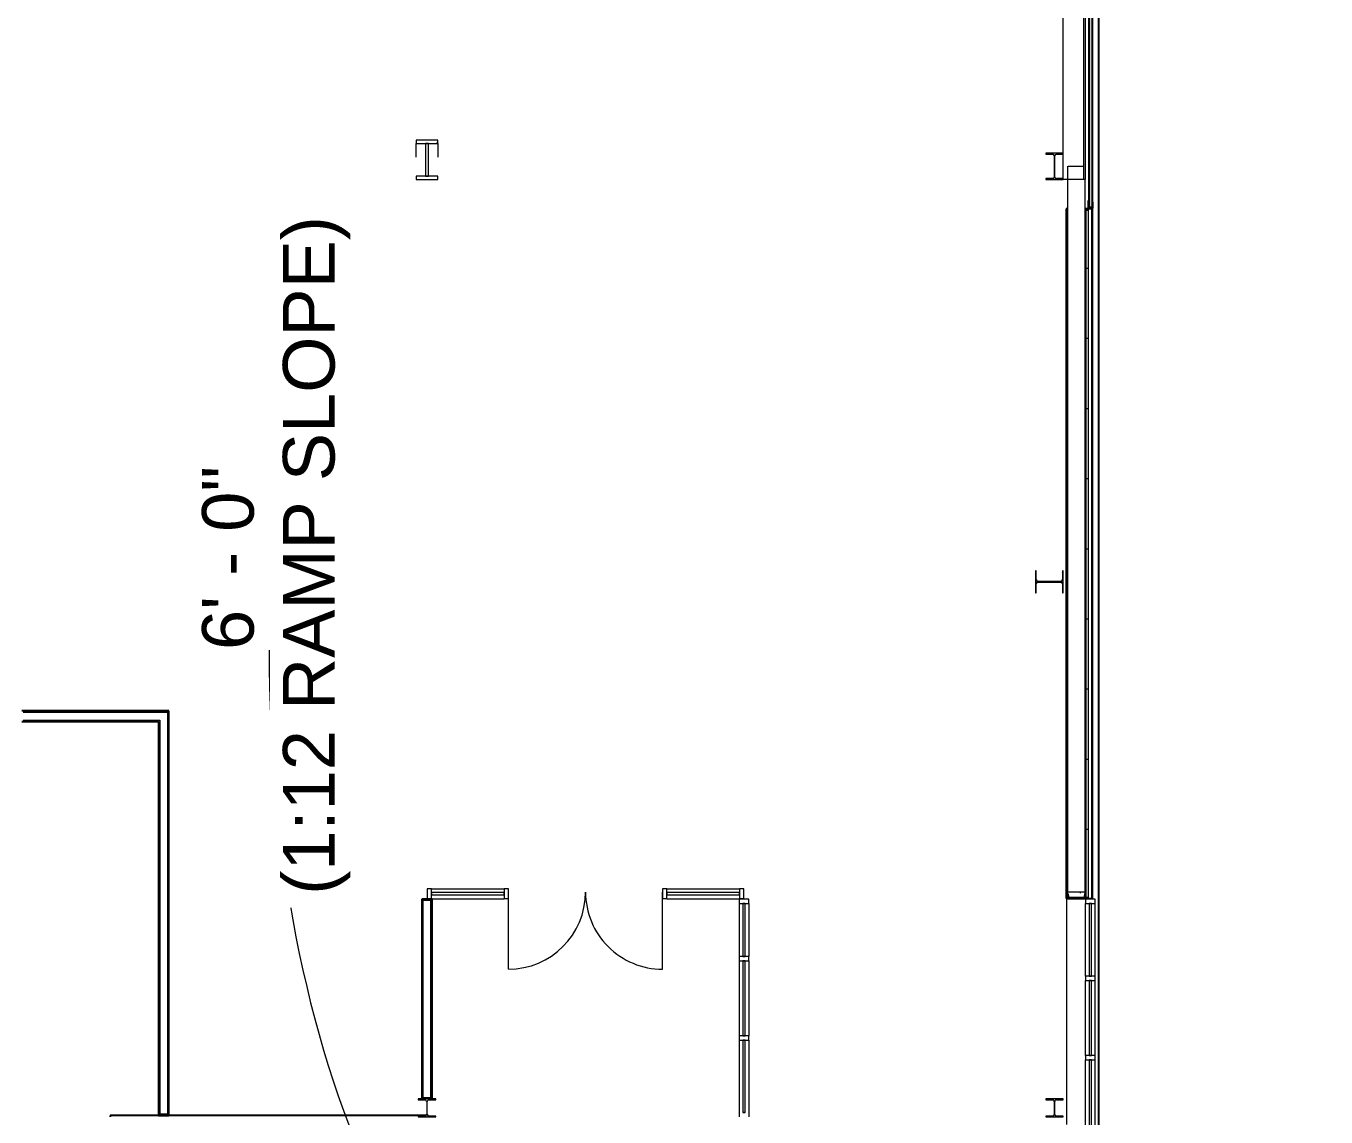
# Model space of a CAD drawing. Header units: inches. Extents: x 20008 to 27263, y -26025 to -19005.
# Drawn here: x 25798 to 26391, y -22787 to -22289 of the extents above; entities that cross this region are included whole.
import ezdxf

# ---------------------------------------------------------------- set-up
doc = ezdxf.new("R2010")
doc.units = ezdxf.units.IN
doc.header["$MEASUREMENT"] = 0
doc.linetypes.add('Hidden', pattern=[0.28125, 0.1875, -0.09375])
for name, color, linetype, lineweight in [('A-ANNO-DIMS', 211, 'Continuous', 9), ('A-ANNO-DIMS-256', 211, 'Continuous', 9), ('A-DOOR', 31, 'Continuous', 9), ('A-FLOR', 192, 'Continuous', 9), ('A-GLAZ-CURT', 52, 'Continuous', 9), ('A-GLAZ-CWMG', 51, 'Continuous', 9), ('A-PROP-SBCK', 71, 'Hidden', 25), ('A-WALL', 113, 'Continuous', 9), ('A-WALL-PATT', 111, 'Continuous', 25), ('I-WALL', 2, 'Continuous', 9), ('S-BEAM', 12, 'Continuous', 9), ('S-COLS', 52, 'Continuous', 9)]:
    doc.layers.add(name, color=color, linetype=linetype, lineweight=lineweight)
doc.styles.add('Arial_2', font='arial.ttf', dxfattribs={"height": 23.60479})
doc.dimstyles.new('Linear_-_3_32__Arial', dxfattribs={"dimscale": 12, "dimtxt": 24, "dimasz": 2.666667, "dimexe": 2, "dimexo": 1.333333, "dimgap": 1.333333, "dimtad": 1, "dimdec": 4, "dimrnd": 0.0625, "dimzin": 1, "dimdsep": 46, "dimlunit": 4, "dimtxsty": 'Arial_2', "dimblk1": 'OBLIQUE', "dimblk2": 'OBLIQUE', "dimsah": 1, "dimcen": 0.09, "dimdle": 2, "dimazin": 0, "dimtfac": 1, "dimtdec": 4, "dimtix": 1, "dimtmove": 1, "dimatfit": 3, "dimfxl": 1, "dimtvp": 1, "dimtfill": 1, "dimfrac": 2, "dimtolj": 1, "dimtzin": 0, "dimarcsym": 2})
doc.dimstyles.new('Linear_-_3_32__Arial_1', dxfattribs={"dimscale": 12, "dimtxt": 24, "dimasz": 2.666667, "dimexe": 2, "dimexo": 1.333333, "dimgap": 1.333333, "dimtad": 1, "dimdec": 4, "dimrnd": 0.0625, "dimzin": 1, "dimdsep": 46, "dimlunit": 4, "dimtxsty": 'Arial_2', "dimblk1": 'OBLIQUE', "dimblk2": 'OBLIQUE', "dimsah": 1, "dimcen": 0.09, "dimdle": 2, "dimazin": 0, "dimtfac": 1, "dimtdec": 4, "dimtix": 1, "dimtmove": 0, "dimatfit": 3, "dimfxl": 1, "dimtvp": 1, "dimtfill": 1, "dimfrac": 2, "dimtolj": 1, "dimtzin": 0, "dimarcsym": 2})
pattern_1 = [(0, (0, 0), (81.92, 20.48), [3.379, -58.061, 3.379, -58.061, -327.68]), (0, (0, 0), (81.92, 20.48), [-122.88, 3.379, -119.501, 3.379, -58.061, -143.36]), (0, (0, 0), (81.92, 20.48), [-307.2, 3.379, -37.581, 3.379, -99.021]), (120, (30.72, 10.24), (-58.6962, 60.704801), [3.379, -58.061, 3.379, -58.061, -327.68]), (120, (30.72, 10.24), (-58.6962, 60.704801), [-122.88, 3.379, -119.501, 3.379, -58.061, -143.36]), (120, (30.72, 10.24), (-58.6962, 60.704801), [-307.2, 3.379, -37.581, 3.379, -99.021]), (240, (40.96, 51.2), (-23.2238, -81.184801), [3.379, -58.061, 3.379, -58.061, -327.68]), (240, (40.96, 51.2), (-23.2238, -81.184801), [-122.88, 3.379, -119.501, 3.379, -58.061, -143.36]), (240, (40.96, 51.2), (-23.2238, -81.184801), [-307.2, 3.379, -37.581, 3.379, -99.021])]
pattern_2 = [(45, (0, 0), (-25.342707, 25.342707), []), (45, (0, 38.4), (-25.342707, 25.342707), [])]

# ---------------------------------------------------------------- blocks, each defined once
blk = doc.blocks.new('Struct_Xcel_Sports Complex_rvt-1-Site Plan - Phase 1')
at = {"layer": 'A-FLOR', "color": 7}
blk.add_line((26272.89, -22687.68), (26272.89, -22790.8), dxfattribs=at)
blk = doc.blocks.new('W-Wide Flange-Column - B2_E-V8-Site Plan - Phase 1')
at = {"layer": 'S-COLS'}
h = blk.add_hatch(dxfattribs=at)
h.set_pattern_fill('FP_7', color=256, style=0, pattern_type=2)
h.set_pattern_definition([(225, (25980.89, -22783.178), (25.342707, -25.342707), []), (225, (25980.89, -22821.578), (25.342707, -25.342707), [])])
h.paths.add_polyline_path([(4, 4.13), (-4, 4.13), (-4, 3.69), (-0.84, 3.69), (-0.35, 3.49), (-0.14, 3), (-0.14, -3), (-0.35, -3.49), (-0.84, -3.69), (-4, -3.69), (-4, -4.12), (4, -4.12), (4, -3.69), (0.84, -3.69), (0.35, -3.49), (0.14, -3), (0.14, 3), (0.35, 3.49), (0.84, 3.69), (4, 3.69)], flags=0)
at = {"layer": 'S-COLS', "lineweight": 15}
for p, q in [((4, 4.13), (-4, 4.13)), ((-4, 4.13), (-4, 3.69)), ((-4, 3.69), (-0.84, 3.69)), ((-0.14, 3), (-0.14, -3)), ((0.14, -3), (0.14, 3)), ((0.84, 3.69), (4, 3.69)), ((4, 3.69), (4, 4.13)), ((-0.84, -3.69), (-4, -3.69)), ((-4, -3.69), (-4, -4.12)), ((-4, -4.12), (4, -4.12)), ((4, -3.69), (0.84, -3.69)), ((4, -4.12), (4, -3.69))]:
    blk.add_line(p, q, dxfattribs=at)
for centre, start, end in [((-0.84, 3), 0, 90), ((0.84, 3), 90, 180), ((-0.84, -3), 270, 0), ((0.84, -3), 180, 270)]:
    blk.add_arc(centre, 0.691, start, end, dxfattribs=at)
blk = doc.blocks.new('W-Wide Flange-Column - B2_D-1389335-Site Plan - Phase 1')
at = {"layer": 'S-COLS', "lineweight": 15}
for p, q in [((4, 4.13), (-4, 4.13)), ((-4, 4.13), (-4, 3.69)), ((-4, 3.69), (-0.84, 3.69)), ((-0.14, 3), (-0.14, -3)), ((0.14, -3), (0.14, 3)), ((0.84, 3.69), (4, 3.69)), ((4, 3.69), (4, 4.13)), ((-0.84, -3.69), (-4, -3.69)), ((-4, -3.69), (-4, -4.12)), ((-4, -4.12), (4, -4.12)), ((4, -3.69), (0.84, -3.69)), ((4, -4.12), (4, -3.69))]:
    blk.add_line(p, q, dxfattribs=at)
for centre, start, end in [((-0.84, 3), 0, 90), ((0.84, 3), 90, 180), ((-0.84, -3), 270, 0), ((0.84, -3), 180, 270)]:
    blk.add_arc(centre, 0.691, start, end, dxfattribs=at)
blk = doc.blocks.new('Girt_C - 8_D-1409812-Site Plan - Phase 1')
at = {"layer": 'S-BEAM'}
for p, q in [((26273.39, -22353.43), (26273.39, -22684.77)), ((26273.58, -22353.43), (26280.75, -22353.43)), ((26281.39, -22684.77), (26281.39, -22359.55)), ((26273.58, -22684.77), (26273.39, -22684.77)), ((26281.2, -22684.77), (26273.58, -22684.77)), ((26281.39, -22684.77), (26281.2, -22684.77))]:
    blk.add_line(p, q, dxfattribs=at)
blk = doc.blocks.new('System Panel - INSULATED LOW-E GLAZING _SEE ELEVATIONS FOR U-FACTOR_ SHGC_ _ LT_-1142335-Site Plan - Phase 1')
at = {"layer": 'A-GLAZ-CURT'}
for p, q in [((16.53125, -0.25), (-16.53125, -0.25)), ((-16.53125, -0.25), (-16.53125, -1.25)), ((-16.53125, -1.25), (-16.53125, -0.25)), ((16.53125, -0.25), (-16.53125, -0.25)), ((-16.53125, -1.25), (16.53125, -1.25)), ((-16.53125, -1.25), (16.53125, -1.25)), ((16.53125, -1.25), (16.53125, -0.25)), ((16.53125, -0.25), (16.53125, -1.25))]:
    blk.add_line(p, q, dxfattribs=at)
blk = doc.blocks.new('System Panel - INSULATED LOW-E GLAZING _SEE ELEVATIONS FOR U-FACTOR_ SHGC_ _ LT_-827433-Site Plan - Phase 1')
at = {"layer": 'A-GLAZ-CURT'}
for p, q in [((17.09375, -0.25), (-17.09375, -0.25)), ((-17.09375, -0.25), (-17.09375, -1.25)), ((-17.09375, -1.25), (-17.09375, -0.25)), ((17.09375, -0.25), (-17.09375, -0.25)), ((-17.09375, -1.25), (17.09375, -1.25)), ((-17.09375, -1.25), (17.09375, -1.25)), ((17.09375, -1.25), (17.09375, -0.25)), ((17.09375, -0.25), (17.09375, -1.25))]:
    blk.add_line(p, q, dxfattribs=at)
blk = doc.blocks.new('Rectangular Mullion - Exterior 2_ x 4_5_-1135294-Site Plan - Phase 1')
at = {"layer": 'A-GLAZ-CWMG'}
for p, q in [((26281.52, -22722.99), (26281.52, -22689.93)), ((26286.02, -22722.99), (26286.02, -22689.93))]:
    blk.add_line(p, q, dxfattribs=at)
blk = doc.blocks.new('Rectangular Mullion - Exterior 2_ x 4_5_-V13-Site Plan - Phase 1')
at = {"layer": 'A-GLAZ-CWMG'}
for p, q in [((26281.52, -22795.37), (26281.52, -22761.18)), ((26286.02, -22795.37), (26286.02, -22761.18))]:
    blk.add_line(p, q, dxfattribs=at)
blk = doc.blocks.new('Rectangular Mullion - Exterior 2_ x 4_5_-1142342-Site Plan - Phase 1')
at = {"layer": 'A-GLAZ-CWMG', "lineweight": 13}
for p, q in [((0, 3), (-2, 3)), ((-2, 3), (-2, -1.5)), ((0, -1.5), (0, 3)), ((-2, -1.5), (0, -1.5))]:
    blk.add_line(p, q, dxfattribs=at)
blk = doc.blocks.new('Rectangular Mullion - Exterior 2_ x 4_5_-1115231-Site Plan - Phase 1')
at = {"layer": 'A-GLAZ-CWMG', "lineweight": 13}
for p, q in [((-1, 3), (1, 3)), ((-1, -1.5), (-1, 3)), ((1, 3), (1, -1.5)), ((1, -1.5), (-1, -1.5))]:
    blk.add_line(p, q, dxfattribs=at)
blk = doc.blocks.new('Rectangular Mullion - Exterior 2_ x 4_5_-769211-Site Plan - Phase 1')
at = {"layer": 'A-GLAZ-CWMG'}
for p, q in [((26281.52, -22759.18), (26281.52, -22724.99)), ((26286.02, -22759.18), (26286.02, -22724.99))]:
    blk.add_line(p, q, dxfattribs=at)
blk = doc.blocks.new('Rectangular Mullion - Exterior 2_ x 4_5_-827464-Site Plan - Phase 1')
at = {"layer": 'A-GLAZ-CWMG', "lineweight": 13}
for p, q in [((-1, 3), (1, 3)), ((-1, -1.5), (-1, 3)), ((1, 3), (1, -1.5)), ((1, -1.5), (-1, -1.5))]:
    blk.add_line(p, q, dxfattribs=at)
blk = doc.blocks.new('System Panel - INSULATED LOW-E GLAZING _SEE ELEVATIONS FOR U-FACTOR_ SHGC_ _ LT_-V14-Site Plan - Phase 1')
at = {"layer": 'A-GLAZ-CURT'}
for p, q in [((16.53125, 1.25), (-16.53125, 1.25)), ((-16.53125, 1.25), (-16.53125, 0.25)), ((-16.53125, 0.25), (-16.53125, 1.25)), ((16.53125, 1.25), (-16.53125, 1.25)), ((-16.53125, 0.25), (16.53125, 0.25)), ((-16.53125, 0.25), (16.53125, 0.25)), ((16.53125, 0.25), (16.53125, 1.25)), ((16.53125, 1.25), (16.53125, 0.25))]:
    blk.add_line(p, q, dxfattribs=at)
blk = doc.blocks.new('System Panel - INSULATED LOW-E GLAZING _SEE ELEVATIONS FOR U-FACTOR_ SHGC_ _ LT_-827454-Site Plan - Phase 1')
at = {"layer": 'A-GLAZ-CURT'}
for p, q in [((17.09375, 1.25), (-17.09375, 1.25)), ((-17.09375, 1.25), (-17.09375, 0.25)), ((-17.09375, 0.25), (-17.09375, 1.25)), ((17.09375, 1.25), (-17.09375, 1.25)), ((-17.09375, 0.25), (17.09375, 0.25)), ((-17.09375, 0.25), (17.09375, 0.25)), ((17.09375, 0.25), (17.09375, 1.25)), ((17.09375, 1.25), (17.09375, 0.25))]:
    blk.add_line(p, q, dxfattribs=at)
blk = doc.blocks.new('System Panel - INSULATED LOW-E GLAZING _SEE ELEVATIONS FOR U-FACTOR_ SHGC_ _ LT_-1142649-Site Plan - Phase 1')
at = {"layer": 'A-GLAZ-CURT'}
for p, q in [((12.06, 1.25), (-12.06, 1.25)), ((-12.06, 1.25), (-12.06, 0.25)), ((-12.06, 0.25), (-12.06, 1.25)), ((12.06, 1.25), (-12.06, 1.25)), ((-12.06, 0.25), (12.06, 0.25)), ((-12.06, 0.25), (12.06, 0.25)), ((12.06, 0.25), (12.06, 1.25)), ((12.06, 1.25), (12.06, 0.25))]:
    blk.add_line(p, q, dxfattribs=at)
blk = doc.blocks.new('Rectangular Mullion - Exterior 2_ x 4_5_-1135311-Site Plan - Phase 1')
at = {"layer": 'A-GLAZ-CWMG'}
for p, q in [((26123.39, -22752.24), (26123.39, -22787.3)), ((26127.89, -22752.24), (26127.89, -22787.3))]:
    blk.add_line(p, q, dxfattribs=at)
blk = doc.blocks.new('Rectangular Mullion - Exterior 2_ x 4_5_-769167-Site Plan - Phase 1')
at = {"layer": 'A-GLAZ-CWMG'}
for p, q in [((26123.39, -22716.05), (26123.39, -22750.24)), ((26127.89, -22716.05), (26127.89, -22750.24))]:
    blk.add_line(p, q, dxfattribs=at)
blk = doc.blocks.new('Rectangular Mullion - Exterior 2_ x 4_5_-1142647-Site Plan - Phase 1')
at = {"layer": 'A-GLAZ-CWMG'}
for p, q in [((26123.39, -22689.93), (26123.39, -22714.05)), ((26127.89, -22689.93), (26127.89, -22714.05))]:
    blk.add_line(p, q, dxfattribs=at)
blk = doc.blocks.new('Rectangular Mullion - Exterior 2_ x 4_5_-1142586-Site Plan - Phase 1')
at = {"layer": 'A-GLAZ-CWMG', "lineweight": 13}
for p, q in [((-2, 1.5), (0, 1.5)), ((-2, -3), (-2, 1.5)), ((0, 1.5), (0, -3)), ((0, -3), (-2, -3))]:
    blk.add_line(p, q, dxfattribs=at)
blk = doc.blocks.new('Rectangular Mullion - Exterior 2_ x 4_5_-827470-Site Plan - Phase 1')
at = {"layer": 'A-GLAZ-CWMG', "lineweight": 13}
for p, q in [((-1, 1.5), (1, 1.5)), ((-1, -3), (-1, 1.5)), ((1, 1.5), (1, -3)), ((1, -3), (-1, -3))]:
    blk.add_line(p, q, dxfattribs=at)
blk = doc.blocks.new('System Panel - INSULATED LOW-E GLAZING _SEE ELEVATIONS FOR U-FACTOR_ SHGC_ _ LT_-1142345-Site Plan - Phase 1')
at = {"layer": 'A-GLAZ-CURT'}
for p, q in [((16.53125, 1.25), (-16.53125, 1.25)), ((-16.53125, 1.25), (-16.53125, 0.25)), ((-16.53125, 0.25), (-16.53125, 1.25)), ((16.53125, 1.25), (-16.53125, 1.25)), ((-16.53125, 0.25), (16.53125, 0.25)), ((-16.53125, 0.25), (16.53125, 0.25)), ((16.53125, 0.25), (16.53125, 1.25)), ((16.53125, 1.25), (16.53125, 0.25))]:
    blk.add_line(p, q, dxfattribs=at)
blk = doc.blocks.new('Door_Single_Storefront - one-1371401-Site Plan - Phase 1')
at = {"layer": 'A-DOOR'}
blk.add_line((-17.59375, 35.1875), (-17.59375, 0), dxfattribs=at)
blk.add_arc((-17.59375, 0), 35.1875, 360, 90, dxfattribs=at)
blk = doc.blocks.new('Door_Single_Storefront - one-1371400-Site Plan - Phase 1')
at = {"layer": 'A-DOOR'}
blk.add_line((-17.59375, -35.1875), (-17.59375, 0), dxfattribs=at)
blk.add_arc((-17.59375, 0), 35.1875, 270, 0, dxfattribs=at)
blk = doc.blocks.new('Rectangular Mullion - Exterior 2_ x 4_5_-1305234-Site Plan - Phase 1')
at = {"layer": 'A-GLAZ-CWMG'}
for p, q in [((26090.45, -22683.18), (26123.52, -22683.18)), ((26090.45, -22687.68), (26123.52, -22687.68))]:
    blk.add_line(p, q, dxfattribs=at)
blk = doc.blocks.new('Rectangular Mullion - Profile_Polycarbonate_Upper and left-1528482-Site Plan - Phase 1')
at = {"layer": 'A-GLAZ-CWMG', "lineweight": 13}
for p, q in [((-3.622, 1.141125), (0, 1.141125)), ((-3.622, 0.787125), (-3.622, 1.141125)), ((-3.372, 0.787125), (-3.622, 0.787125)), ((-0.0625, 1.078625), (-3.5595, 1.078625)), ((-3.5595, 1.078625), (-3.5595, 0.849625)), ((-3.5595, 0.849625), (-3.372, 0.849625)), ((-3.372, 0.849625), (-3.372, 0.787125)), ((-0.0625, -0.922375), (-0.0625, 1.078625)), ((0, 1.141125), (0, -0.984875)), ((-2.834, -0.984875), (-2.834, -0.859875)), ((-2.834, -0.859875), (-2.7715, -0.859875)), ((0, -0.984875), (-2.834, -0.984875)), ((-2.7715, -0.859875), (-2.7715, -0.922375)), ((-2.7715, -0.922375), (-0.0625, -0.922375))]:
    blk.add_line(p, q, dxfattribs=at)
blk = doc.blocks.new('columns and girder2 - one-V33-Site Plan - Phase 1')
at = {"layer": 'S-BEAM'}
h = blk.add_hatch(dxfattribs=at)
h.set_pattern_fill('FP_26', color=256, style=0, pattern_type=2)
h.set_pattern_definition([(225, (25980.89, -22360.053), (25.342707, -25.342707), []), (225, (25980.89, -22398.453), (25.342707, -25.342707), [])])
h.paths.add_polyline_path([(5, -0.5), (-5, -0.5), (-5, -2), (5, -2)], flags=0)
h.paths.add_polyline_path([(5, -17.03), (-5, -17.03), (-5, -18.55), (5, -18.55)], flags=0)
h.paths.add_polyline_path([(-5, -1204.89), (-5, -1206.4), (5, -1206.4), (5, -1204.89)], flags=0)
h.paths.add_polyline_path([(-0.13, -1224.25), (-5, -1224.25), (-5, -1225), (5, -1225), (5, -1224.25), (0.62, -1224.25)], flags=0)
at = {"layer": 'S-BEAM', "lineweight": 15}
for p, q in [((5, -0.5), (-5, -0.5)), ((-5, -0.5), (-5, -2)), ((-5, -2), (5, -2)), ((0.62, -2), (-0.63, -2)), ((-0.63, -2), (-0.63, -17.03)), ((0.62, -17.03), (0.62, -2)), ((5, -2), (5, -0.5)), ((5, -17.03), (-5, -17.03)), ((-5, -17.03), (-5, -18.55)), ((-0.63, -17.03), (0.62, -17.03)), ((5, -18.55), (5, -17.03)), ((-5, -18.55), (5, -18.55))]:
    blk.add_line(p, q, dxfattribs=at)
at = {"layer": 'S-BEAM'}
for p, q in [((-5, -17.03), (-5, -10.69)), ((5, -10.69), (5, -17.03))]:
    blk.add_line(p, q, dxfattribs=at)
blk = doc.blocks.new('Rectangular Mullion - Exterior 2_ x 4_5_-1142587-Site Plan - Phase 1')
at = {"layer": 'A-GLAZ-CWMG', "lineweight": 13}
for p, q in [((0, 1.5), (-2, 1.5)), ((-2, 1.5), (-2, -3)), ((0, -3), (0, 1.5)), ((-2, -3), (0, -3))]:
    blk.add_line(p, q, dxfattribs=at)
blk = doc.blocks.new('Girt_Z - 10_D-1236892-Site Plan - Phase 1')
at = {"layer": 'S-BEAM'}
for p, q in [((26271.39, -22359.55), (26271.39, -21135.55)), ((26280.75, -22359.55), (26280.75, -21135.55)), ((26280.82, -22359.55), (26280.82, -21135.55)), ((26281.39, -21135.55), (26281.39, -22359.55)), ((26280.75, -22359.55), (26271.39, -22359.55)), ((26280.82, -22359.55), (26280.75, -22359.55)), ((26281.39, -22359.55), (26280.82, -22359.55))]:
    blk.add_line(p, q, dxfattribs=at)
blk = doc.blocks.new('DIMBLOCK56-Site Plan - Phase 1')
at = {"layer": 'A-ANNO-DIMS-256', "transparency": 16777216}
for p, q in [((26069.78, -22856.07), (26069.78, -22976.07)), ((26202.89, -22880.07), (26045.78, -22880.07)), ((26069.78, -22880.07), (26202.89, -22880.07)), ((26142.89, -22952.07), (26045.78, -22952.07)), ((26069.78, -22952.07), (26142.89, -22952.07))]:
    blk.add_line(p, q, dxfattribs=at)
at = {"layer": 'A-ANNO-DIMS-256', "lineweight": 50, "transparency": 16777216}
for p, q in [((26069.78, -22880.07), (26053.78, -22864.07)), ((26069.78, -22880.07), (26085.78, -22896.07)), ((26069.78, -22952.07), (26053.78, -22936.07)), ((26069.78, -22952.07), (26085.78, -22968.07))]:
    blk.add_line(p, q, dxfattribs=at)
at = {"layer": 'A-ANNO-DIMS-256', "transparency": 16777216}
blk.add_ellipse((26069.78, -22574.21), major_axis=(0, 341.86), ratio=0.470866, start_param=1.570796, end_param=3.141593, dxfattribs=at)
at = {"layer": 'A-ANNO-DIMS-256', "color": 0, "transparency": 16777216, "insert": (25915.12, -22685.9), "char_height": 23.6048, "width": 368.64, "attachment_point": 1, "rotation": 90, "line_spacing_factor": 0.938532, "style": 'Arial_2', "bg_fill": 3, "box_fill_scale": 1.25, "bg_fill_color": 0, "bg_fill_transparency": 0}
blk.add_mtext('(1:12 RAMP SLOPE)', dxfattribs=at)
at = {"layer": 'A-ANNO-DIMS-256', "color": 0, "transparency": 16777216, "insert": (25878.2, -22574.21), "char_height": 23.605, "width": 100.5785, "attachment_point": 1, "rotation": 90, "line_spacing_factor": 0.938532, "style": 'Arial_2', "bg_fill": 3, "box_fill_scale": 1.25, "bg_fill_color": 0, "bg_fill_transparency": 0}
blk.add_mtext('6\' - 0"', dxfattribs=at)
blk = doc.blocks.new('_Oblique')
at = {"color": 0, "linetype": 'ByBlock', "lineweight": -2}
blk.add_line((-0.5, -0.5), (0.5, 0.5), dxfattribs=at)
blk = doc.blocks.new('DIMBLOCK86-Site Plan - Phase 1')
at = {"layer": 'A-ANNO-DIMS-256', "lineweight": 50, "transparency": 16777216}
for p, q in [((27238.96, -21124.3), (27222.96, -21108.3)), ((27238.96, -21124.3), (27254.96, -21140.3)), ((27238.96, -22798.8), (27222.96, -22782.8)), ((27238.96, -22798.8), (27254.96, -22814.8))]:
    blk.add_line(p, q, dxfattribs=at)
at = {"layer": 'A-ANNO-DIMS-256', "transparency": 16777216}
for p, q in [((26293.64, -21124.3), (27262.96, -21124.3)), ((27238.96, -21124.3), (26293.64, -21124.3)), ((27238.96, -22822.8), (27238.96, -21124.3)), ((26300.89, -22798.8), (27262.96, -22798.8)), ((27238.96, -22798.8), (26300.89, -22798.8))]:
    blk.add_line(p, q, dxfattribs=at)
at = {"layer": 'A-ANNO-DIMS-256', "color": 0, "transparency": 16777216, "insert": (27192.34, -22048.88), "char_height": 23.6048, "width": 209.5754, "attachment_point": 1, "rotation": 90, "line_spacing_factor": 0.938532, "style": 'Arial_2', "bg_fill": 3, "box_fill_scale": 1.25, "bg_fill_color": 0, "bg_fill_transparency": 0}
blk.add_mtext('139\' - 6 1/2"', dxfattribs=at)

msp = doc.modelspace()

# ---------------------------------------------------------------- hatches: boundary and pattern name
at = {"layer": 'A-WALL-PATT', "lineweight": 9, "transparency": 33554649}
msp.add_hatch(color=256, dxfattribs=at).paths.add_polyline_path([(26284.677625, -22372.17881), (26284.677625, -22233.74031), (26283.102825, -22233.74031), (26283.102825, -22372.17881)], flags=0)
at = {"layer": 'A-WALL-PATT', "lineweight": 9}
h = msp.add_hatch(dxfattribs=at)
h.set_pattern_fill('FP_12', color=256, style=0, pattern_type=2)
h.set_pattern_definition([(0, (0, 0), (0, 32), []), (90, (0, 0), (-32, 2e-15), [])])
h.paths.add_polyline_path([(26282.890225, -22686.92781), (26282.890225, -22373.67781), (26281.890225, -22373.67781), (26281.890225, -22686.92781)], flags=0)
h = msp.add_hatch(dxfattribs=at)
h.set_pattern_fill('FP_9', color=256, style=0, pattern_type=2)
h.set_pattern_definition(pattern_1)
h.paths.add_polyline_path([(25795.890225, -22604.412185), (25796.515225, -22604.412185), (25796.515225, -22602.662185), (25863.015225, -22602.662185), (25863.015225, -22602.037185), (25795.890225, -22602.037185)], flags=0)
h.paths.add_polyline_path([(25763.265225, -22604.412185), (25763.890225, -22604.412185), (25763.890225, -22602.037185), (25742.015225, -22602.037185), (25742.015225, -22602.662185), (25763.265225, -22602.662185)], flags=0)
h = msp.add_hatch(dxfattribs=at)
h.set_pattern_fill('FP_9', color=256, style=0, pattern_type=2)
h.set_pattern_definition(pattern_1)
h.paths.add_polyline_path([(25858.890225, -22786.67781), (25862.390225, -22786.67781), (25862.390225, -22786.05281), (25858.890225, -22786.05281), (25858.890225, -22606.787185), (25858.265225, -22606.787185), (25858.265225, -22786.67781)], flags=0)
h = msp.add_hatch(dxfattribs=at)
h.set_pattern_fill('FP_9', color=256, style=0, pattern_type=2)
h.set_pattern_definition(pattern_1)
h.paths.add_polyline_path([(25979.140225, -22779.05281), (25982.640225, -22779.05281), (25982.640225, -22778.42781), (25979.140225, -22778.42781), (25979.140225, -22688.55281), (25982.640225, -22688.55281), (25982.640225, -22687.92781), (25978.515225, -22687.92781), (25978.515225, -22779.05281)], flags=0)
h = msp.add_hatch(dxfattribs=at)
h.set_pattern_fill('FP_9', color=256, style=0, pattern_type=2)
h.set_pattern_definition(pattern_1)
h.paths.add_polyline_path([(25982.640225, -22779.05281), (25983.265225, -22779.05281), (25983.265225, -22687.92781), (25982.640225, -22687.92781), (25982.640225, -22778.42781)], flags=0)
h = msp.add_hatch(dxfattribs=at)
h.set_pattern_fill('FP_10', color=256, style=0, pattern_type=2)
h.set_pattern_definition([(161.57, (1.28, 1.28), (-10.24040374, -0.00056827), [0, -72.858, 8.09, 0]), (18.43, (-1.28, 1.28), (-10.24040374, 0.00056827), [0, -72.858, 8.09, 0]), (108.43, (1.28, 1.28), (5.1184649, -25.6019259), [24.282, -56.666]), (71.57, (-1.28, 1.28), (5.1184649, 25.6019259), [24.282, -56.666])])
h.paths.add_polyline_path([(26281.390225, -22686.92781), (26281.28085, -22684.765392), (26273.390225, -22684.765392), (26273.4996, -22686.92781), (26281.364941, -22686.92781)], flags=0)
at = {"layer": 'S-COLS'}
h = msp.add_hatch(dxfattribs=at)
h.set_pattern_fill('FP_8', color=256, style=0, pattern_type=2)
h.set_pattern_definition(pattern_2)
h.paths.add_polyline_path([(26263.390225, -22359.55281), (26271.390225, -22359.55281), (26271.390225, -22359.119217), (26268.226163, -22359.119217), (26267.737265, -22358.916708), (26267.534757, -22358.42781), (26267.534757, -22348.67781), (26267.737265, -22348.188912), (26268.226163, -22347.986404), (26271.390225, -22347.986404), (26271.390225, -22347.55281), (26263.390225, -22347.55281), (26263.390225, -22347.986404), (26266.554288, -22347.986404), (26267.043186, -22348.188912), (26267.245694, -22348.67781), (26267.245694, -22358.42781), (26267.043186, -22358.916708), (26266.554288, -22359.119217), (26263.390225, -22359.119217)], flags=0)
h = msp.add_hatch(dxfattribs=at)
h.set_pattern_fill('FP_8', color=256, style=0, pattern_type=2)
h.set_pattern_definition(pattern_2)
h.paths.add_polyline_path([(26259.073819, -22548.05281), (26259.073819, -22543.888748), (26259.276327, -22543.39985), (26259.765225, -22543.197342), (26270.265225, -22543.197342), (26270.754123, -22543.39985), (26270.956632, -22543.888748), (26270.956632, -22548.05281), (26271.390225, -22548.05281), (26271.390225, -22538.05281), (26270.956632, -22538.05281), (26270.956632, -22542.216873), (26270.754123, -22542.705771), (26270.265225, -22542.908279), (26259.765225, -22542.908279), (26259.276327, -22542.705771), (26259.073819, -22542.216873), (26259.073819, -22538.05281), (26258.640225, -22538.05281), (26258.640225, -22548.05281)], flags=0)
h = msp.add_hatch(dxfattribs=at)
h.set_pattern_fill('FP_8', color=256, style=0, pattern_type=2)
h.set_pattern_definition(pattern_2)
h.paths.add_polyline_path([(26273.390225, -22687.67781), (26281.390225, -22687.67781), (26281.390225, -22685.33781), (26281.114454, -22685.452039), (26281.000225, -22685.72781), (26280.739366, -22687.37481), (26274.041085, -22687.37481), (26273.665997, -22685.452039), (26273.390225, -22685.33781)], flags=0)

# ---------------------------------------------------------------- linework, layer by layer
at = {"layer": 'A-PROP-SBCK'}
msp.add_line((26287.515225, -19438.180554), (26287.515225, -25779.864276), dxfattribs=at)
at = {"layer": 'A-WALL', "lineweight": 25}
for p, q in [((26283.102825, -22233.74031), (26283.102825, -22372.17881)), ((26284.677625, -22372.17881), (26284.677625, -22233.74031)), ((26272.640225, -22372.92781), (26272.640225, -22687.67781)), ((26273.390225, -22372.92781), (26272.640225, -22372.92781)), ((26284.702725, -22372.92781), (26281.388747, -22372.92781)), ((26283.102825, -22372.17881), (26284.677625, -22372.17881)), ((26284.702725, -22687.67781), (26284.702725, -22372.92781)), ((26272.640225, -22687.67781), (26284.702725, -22687.67781)), ((25980.590364, -22786.55281), (25836.265225, -22786.55281)), ((25836.265225, -22786.55281), (25836.265225, -22787.30281))]:
    msp.add_line(p, q, dxfattribs=at)
at = {"layer": 'A-WALL'}
for p, q in [((26282.890225, -22373.67781), (26281.38869, -22373.67781)), ((26281.890225, -22686.92781), (26281.890225, -22373.67781)), ((26282.890225, -22687.67781), (26282.890225, -22372.92781)), ((26284.390225, -22687.67781), (26284.390225, -22372.92781)), ((25862.390225, -22602.662185), (25796.515225, -22602.662185)), ((25796.515225, -22606.162185), (25858.890225, -22606.162185)), ((25858.890225, -22606.162185), (25858.890225, -22786.05281)), ((25862.390225, -22602.662185), (25862.390225, -22786.05281)), ((25979.140225, -22778.42781), (25979.140225, -22688.55281)), ((25982.640225, -22688.55281), (25979.140225, -22688.55281)), ((25982.640225, -22778.42781), (25982.640225, -22688.55281)), ((26273.390225, -22686.92781), (26273.390225, -22684.765392)), ((26273.390225, -22686.92781), (26282.890225, -22686.92781)), ((26281.390225, -22686.92781), (26281.390225, -22684.765392)), ((25979.140225, -22778.42781), (25982.640225, -22778.42781)), ((25862.390225, -22786.05281), (25858.890225, -22786.05281))]:
    msp.add_line(p, q, dxfattribs=at)
at = {"layer": 'I-WALL', "lineweight": 25}
for p, q in [((25863.015225, -22602.037185), (25795.890225, -22602.037185)), ((25863.015225, -22786.67781), (25863.015225, -22602.037185)), ((25795.890225, -22606.787185), (25858.265225, -22606.787185)), ((25858.265225, -22606.787185), (25858.265225, -22786.67781)), ((25978.515225, -22687.92781), (25978.515225, -22779.05281)), ((25983.265225, -22687.92781), (25978.515225, -22687.92781)), ((25983.265225, -22779.05281), (25983.265225, -22687.92781)), ((25858.265225, -22786.67781), (25863.015225, -22786.67781))]:
    msp.add_line(p, q, dxfattribs=at)
at = {"layer": 'S-COLS', "lineweight": 15}
for p, q in [((26271.390225, -22347.55281), (26263.390225, -22347.55281)), ((26263.390225, -22347.55281), (26263.390225, -22347.986404)), ((26263.390225, -22347.986404), (26266.554288, -22347.986404)), ((26267.245694, -22348.67781), (26267.245694, -22358.42781)), ((26267.534757, -22358.42781), (26267.534757, -22348.67781)), ((26268.226163, -22347.986404), (26271.390225, -22347.986404)), ((26266.554288, -22359.119217), (26263.390225, -22359.119217)), ((26263.390225, -22359.119217), (26263.390225, -22359.55281)), ((26263.390225, -22359.55281), (26271.390225, -22359.55281)), ((26271.390225, -22359.119217), (26268.226163, -22359.119217)), ((26259.073819, -22538.05281), (26258.640225, -22538.05281)), ((26258.640225, -22538.05281), (26258.640225, -22548.05281)), ((26259.073819, -22542.216873), (26259.073819, -22538.05281)), ((26271.390225, -22538.05281), (26270.956632, -22538.05281)), ((26270.956632, -22538.05281), (26270.956632, -22542.216873)), ((26271.390225, -22548.05281), (26271.390225, -22538.05281)), ((26259.073819, -22548.05281), (26259.073819, -22543.888748)), ((26270.265225, -22542.908279), (26259.765225, -22542.908279)), ((26259.765225, -22543.197342), (26270.265225, -22543.197342)), ((26270.956632, -22543.888748), (26270.956632, -22548.05281)), ((26258.640225, -22548.05281), (26259.073819, -22548.05281)), ((26270.956632, -22548.05281), (26271.390225, -22548.05281)), ((26273.390225, -22685.33781), (26273.390225, -22687.67781)), ((26273.390225, -22687.67781), (26281.390225, -22687.67781)), ((26274.041085, -22687.37481), (26273.780225, -22685.72781)), ((26280.739366, -22687.37481), (26274.041085, -22687.37481)), ((26281.000225, -22685.72781), (26280.739366, -22687.37481)), ((26281.390225, -22687.67781), (26281.390225, -22685.33781))]:
    msp.add_line(p, q, dxfattribs=at)
for centre, radius, start, end in [((26266.554288, -22348.67781), 0.691406, 0, 90), ((26268.226163, -22348.67781), 0.691406, 90, 180), ((26266.554288, -22358.42781), 0.691406, 270, 0), ((26268.226163, -22358.42781), 0.691406, 180, 270), ((26259.765225, -22542.216873), 0.691406, 180, 270), ((26259.765225, -22543.888748), 0.691406, 90, 180), ((26270.265225, -22542.216873), 0.691406, 270, 0), ((26270.265225, -22543.888748), 0.691406, 0, 90), ((26273.390225, -22685.72781), 0.39, 0, 90), ((26281.390225, -22685.72781), 0.39, 90, 180)]:
    msp.add_arc(centre, radius, start, end, dxfattribs=at)

# ---------------------------------------------------------------- block references
at = {"layer": 'A-DOOR'}
msp.add_blockref('Door_Single_Storefront - one-1371400-Site Plan - Phase 1', (26035.671475, -22684.67781), dxfattribs=at)
at = {"layer": 'A-DOOR', "rotation": 180}
msp.add_blockref('Door_Single_Storefront - one-1371401-Site Plan - Phase 1', (26070.858975, -22684.67781), dxfattribs=at)
at = {"layer": 'A-GLAZ-CURT'}
for name, p, rotation in [('System Panel - INSULATED LOW-E GLAZING _SEE ELEVATIONS FOR U-FACTOR_ SHGC_ _ LT_-1142345-Site Plan - Phase 1', (25999.546475, -22684.67781), 180), ('System Panel - INSULATED LOW-E GLAZING _SEE ELEVATIONS FOR U-FACTOR_ SHGC_ _ LT_-1142345-Site Plan - Phase 1', (26106.983975, -22684.67781), 180), ('System Panel - INSULATED LOW-E GLAZING _SEE ELEVATIONS FOR U-FACTOR_ SHGC_ _ LT_-1142649-Site Plan - Phase 1', (26126.390225, -22701.99031), 90), ('System Panel - INSULATED LOW-E GLAZING _SEE ELEVATIONS FOR U-FACTOR_ SHGC_ _ LT_-1142335-Site Plan - Phase 1', (26284.515225, -22706.45906), 270), ('System Panel - INSULATED LOW-E GLAZING _SEE ELEVATIONS FOR U-FACTOR_ SHGC_ _ LT_-827454-Site Plan - Phase 1', (26126.390225, -22733.14656), 90), ('System Panel - INSULATED LOW-E GLAZING _SEE ELEVATIONS FOR U-FACTOR_ SHGC_ _ LT_-827433-Site Plan - Phase 1', (26284.515225, -22742.08406), 270), ('System Panel - INSULATED LOW-E GLAZING _SEE ELEVATIONS FOR U-FACTOR_ SHGC_ _ LT_-V14-Site Plan - Phase 1', (26126.390225, -22768.77156), 90), ('System Panel - INSULATED LOW-E GLAZING _SEE ELEVATIONS FOR U-FACTOR_ SHGC_ _ LT_-827433-Site Plan - Phase 1', (26284.515225, -22778.27156), 270)]:
    msp.add_blockref(name, p, dxfattribs=dict(at, rotation=rotation))
at = {"layer": 'A-GLAZ-CWMG', "extrusion": (0, 0, -1)}
for name, p, rotation in [('Rectangular Mullion - Profile_Polycarbonate_Upper and left-1528482-Site Plan - Phase 1', (-26283.890225, -22372.67781), 269.9999999999958), ('Rectangular Mullion - Exterior 2_ x 4_5_-1142586-Site Plan - Phase 1', (-26126.390225, -22687.92781), 90), ('Rectangular Mullion - Exterior 2_ x 4_5_-827470-Site Plan - Phase 1', (-26126.390225, -22715.05281), 90), ('Rectangular Mullion - Exterior 2_ x 4_5_-827464-Site Plan - Phase 1', (-26284.515225, -22723.99031), 270), ('Rectangular Mullion - Exterior 2_ x 4_5_-827470-Site Plan - Phase 1', (-26126.390225, -22751.24031), 90), ('Rectangular Mullion - Exterior 2_ x 4_5_-1115231-Site Plan - Phase 1', (-26284.515225, -22760.17781), 270)]:
    msp.add_blockref(name, p, dxfattribs=dict(at, rotation=rotation))
for name, p in [('Rectangular Mullion - Exterior 2_ x 4_5_-1142586-Site Plan - Phase 1', (-25981.015225, -22684.67781)), ('Rectangular Mullion - Exterior 2_ x 4_5_-827470-Site Plan - Phase 1', (-26017.077725, -22684.67781)), ('Rectangular Mullion - Exterior 2_ x 4_5_-827470-Site Plan - Phase 1', (-26089.452725, -22684.67781))]:
    msp.add_blockref(name, p, dxfattribs=at)
at = {"layer": 'A-GLAZ-CWMG'}
for name, p in [('Rectangular Mullion - Exterior 2_ x 4_5_-1305234-Site Plan - Phase 1', (-107.4375, 0)), ('Rectangular Mullion - Exterior 2_ x 4_5_-1305234-Site Plan - Phase 1', (0, 0)), ('Rectangular Mullion - Exterior 2_ x 4_5_-1142587-Site Plan - Phase 1', (26125.515225, -22684.67781)), ('Rectangular Mullion - Exterior 2_ x 4_5_-1142647-Site Plan - Phase 1', (0, 0)), ('Rectangular Mullion - Exterior 2_ x 4_5_-1135294-Site Plan - Phase 1', (0, 0)), ('Rectangular Mullion - Exterior 2_ x 4_5_-769167-Site Plan - Phase 1', (0, 0)), ('Rectangular Mullion - Exterior 2_ x 4_5_-769211-Site Plan - Phase 1', (0, 0)), ('Rectangular Mullion - Exterior 2_ x 4_5_-1135311-Site Plan - Phase 1', (0, 0)), ('Rectangular Mullion - Exterior 2_ x 4_5_-V13-Site Plan - Phase 1', (0, 0))]:
    msp.add_blockref(name, p, dxfattribs=at)
at = {"layer": 'A-GLAZ-CWMG', "rotation": 89.99999999999997}
msp.add_blockref('Rectangular Mullion - Exterior 2_ x 4_5_-1142342-Site Plan - Phase 1', (26284.515225, -22687.92781), dxfattribs=at)
at = {"layer": 'S-BEAM', "rotation": 180}
msp.add_blockref('columns and girder2 - one-V33-Site Plan - Phase 1', (25980.890225, -22360.05281), dxfattribs=at)
at = {"layer": 'S-BEAM'}
for name in ['Girt_Z - 10_D-1236892-Site Plan - Phase 1', 'Girt_C - 8_D-1409812-Site Plan - Phase 1']:
    msp.add_blockref(name, (0, 0), dxfattribs=at)
at = {"layer": 'S-COLS', "rotation": 180}
for name, p in [('W-Wide Flange-Column - B2_E-V8-Site Plan - Phase 1', (25980.890225, -22783.17781)), ('W-Wide Flange-Column - B2_D-1389335-Site Plan - Phase 1', (26267.390225, -22783.17781))]:
    msp.add_blockref(name, p, dxfattribs=at)

# ---------------------------------------------------------------- next in the draw order: dimensions: what is measured, and where the dimension line sits
at = {"layer": 'A-ANNO-DIMS'}
dim = msp.add_linear_dim(base=(27238.962752, -21124.30281), p1=(26284.890225, -22798.80281), p2=(26277.640225, -21124.30281), angle=90, dimstyle='Linear_-_3_32__Arial_1', override={"dimpost": '<>', "dimfxl": 1674.515695}, dxfattribs=at)
dim.commit()
dim.dimension.update_dxf_attribs({"geometry": 'DIMBLOCK86-Site Plan - Phase 1', "text_midpoint": (27210.749769, -21961.55281)})
dim = msp.add_linear_dim(base=(26069.783872, -22952.067479), p1=(26218.893444, -22880.067479), p2=(26158.893444, -22952.067479), angle=90, text='<>\\X(1:12 RAMP SLOPE)', dimstyle='Linear_-_3_32__Arial', override={"dimpost": '<>', "dimfxl": 93.722996}, dxfattribs=at)
dim.commit()
dim.dimension.update_dxf_attribs({"geometry": 'DIMBLOCK56-Site Plan - Phase 1', "text_midpoint": (25909.668753, -22574.212182), "dimtype": 160, "text_rotation": 90})

# ---------------------------------------------------------------- next in the draw order: block references
at = {"lineweight": 5}
msp.add_blockref('Struct_Xcel_Sports Complex_rvt-1-Site Plan - Phase 1', (0, 0), dxfattribs=at)

doc.saveas('drawing.dxf')
